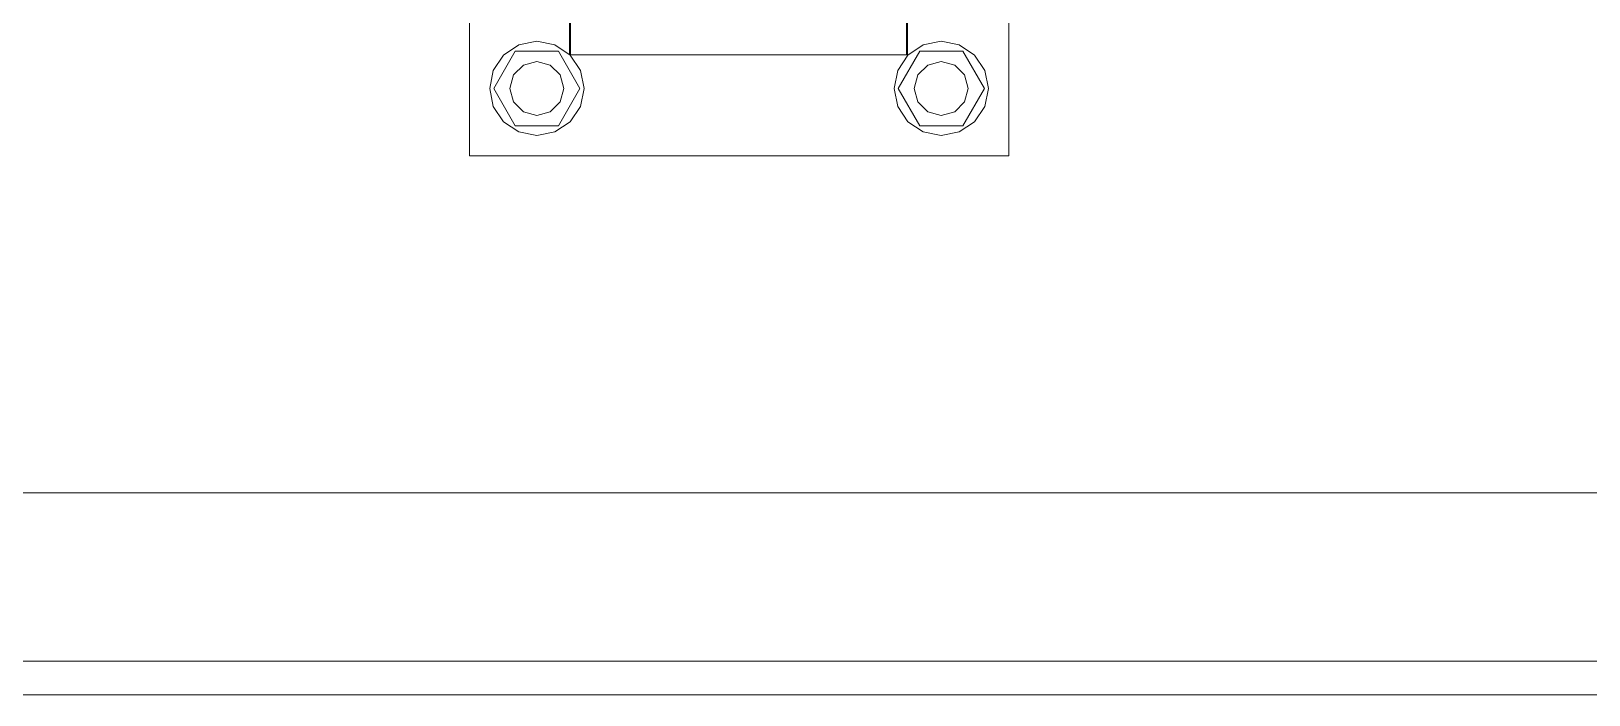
# Model space of a CAD drawing. Header units: millimetres. Extents: x -2500 to 58855, y -53268 to 6837.
# Drawn here: x 2704 to 3166.2, y -18670 to -18473 of the extents above; entities that cross this region are included whole.
import ezdxf

# ---------------------------------------------------------------- set-up
doc = ezdxf.new("R2010")
doc.units = ezdxf.units.MM
doc.layers.add('superior_C01', color=7, linetype='Continuous', lineweight=0)
doc.layers.add('superior_tolva', color=7, linetype='Continuous', lineweight=0)

msp = doc.modelspace()

# ---------------------------------------------------------------- linework, layer by layer
at = {"layer": 'superior_C01'}
for p, q in [((2834.042, -18510), (2834.042, -18350)), ((2994.042, -18350), (2994.042, -18510)), ((2863.722, -18480), (2863.722, -18380)), ((2864.042, -18480), (2864.042, -18380)), ((2963.722, -18380), (2963.722, -18480)), ((2964.042, -18380), (2964.042, -18480)), ((2844.143, -18480.101), (2848.685, -18477.066)), ((2848.685, -18477.066), (2854.042, -18476)), ((2854.042, -18476), (2859.4, -18477.066)), ((2859.4, -18477.066), (2863.942, -18480.101)), ((2964.143, -18480.101), (2968.685, -18477.066)), ((2968.685, -18477.066), (2974.042, -18476)), ((2974.042, -18476), (2979.4, -18477.066)), ((2979.4, -18477.066), (2983.942, -18480.101)), ((2841.108, -18484.642), (2844.143, -18480.101)), ((2841.242, -18490), (2847.642, -18478.915)), ((2847.114, -18486), (2850.042, -18483.072)), ((2847.642, -18478.915), (2860.442, -18478.915)), ((2850.042, -18483.072), (2854.042, -18482)), ((2854.042, -18482), (2858.042, -18483.072)), ((2858.042, -18483.072), (2860.97, -18486)), ((2860.442, -18478.915), (2866.842, -18490)), ((2963.722, -18480), (2863.722, -18480)), ((2863.942, -18480.101), (2866.976, -18484.642)), ((2964.042, -18480), (2864.042, -18480)), ((2961.108, -18484.642), (2964.143, -18480.101)), ((2961.242, -18490), (2967.642, -18478.915)), ((2967.114, -18486), (2970.042, -18483.072)), ((2967.642, -18478.915), (2980.442, -18478.915)), ((2970.042, -18483.072), (2974.042, -18482)), ((2974.042, -18482), (2978.042, -18483.072)), ((2978.042, -18483.072), (2980.97, -18486)), ((2980.442, -18478.915), (2986.842, -18490)), ((2983.942, -18480.101), (2986.976, -18484.642)), ((2840.042, -18490), (2841.108, -18484.642)), ((2846.042, -18490), (2847.114, -18486)), ((2860.97, -18486), (2862.042, -18490)), ((2866.976, -18484.642), (2868.042, -18490)), ((2960.042, -18490), (2961.108, -18484.642)), ((2966.042, -18490), (2967.114, -18486)), ((2980.97, -18486), (2982.042, -18490)), ((2986.976, -18484.642), (2988.042, -18490)), ((2841.108, -18495.358), (2840.042, -18490)), ((2847.642, -18501.085), (2841.242, -18490)), ((2847.114, -18494), (2846.042, -18490)), ((2866.842, -18490), (2860.442, -18501.085)), ((2862.042, -18490), (2860.97, -18494)), ((2868.042, -18490), (2866.976, -18495.358)), ((2961.108, -18495.358), (2960.042, -18490)), ((2967.642, -18501.085), (2961.242, -18490)), ((2967.114, -18494), (2966.042, -18490)), ((2986.842, -18490), (2980.442, -18501.085)), ((2982.042, -18490), (2980.97, -18494)), ((2988.042, -18490), (2986.976, -18495.358)), ((2844.143, -18499.899), (2841.108, -18495.358)), ((2850.042, -18496.928), (2847.114, -18494)), ((2854.042, -18498), (2850.042, -18496.928)), ((2858.042, -18496.928), (2854.042, -18498)), ((2860.97, -18494), (2858.042, -18496.928)), ((2866.976, -18495.358), (2863.942, -18499.899)), ((2964.143, -18499.899), (2961.108, -18495.358)), ((2970.042, -18496.928), (2967.114, -18494)), ((2974.042, -18498), (2970.042, -18496.928)), ((2978.042, -18496.928), (2974.042, -18498)), ((2980.97, -18494), (2978.042, -18496.928)), ((2986.976, -18495.358), (2983.942, -18499.899)), ((2848.685, -18502.934), (2844.143, -18499.899)), ((2860.442, -18501.085), (2847.642, -18501.085)), ((2863.942, -18499.899), (2859.4, -18502.934)), ((2968.685, -18502.934), (2964.143, -18499.899)), ((2980.442, -18501.085), (2967.642, -18501.085)), ((2983.942, -18499.899), (2979.4, -18502.934)), ((2854.042, -18504), (2848.685, -18502.934)), ((2859.4, -18502.934), (2854.042, -18504)), ((2974.042, -18504), (2968.685, -18502.934)), ((2979.4, -18502.934), (2974.042, -18504)), ((2994.042, -18510), (2834.042, -18510))]:
    msp.add_line(p, q, dxfattribs=at)
at = {"layer": 'superior_tolva'}
for p, q in [((1634.2, -18610), (3614.2, -18610)), ((3324.2, -18660), (2524.2, -18660)), ((1634.2, -18670), (3614.2, -18670))]:
    msp.add_line(p, q, dxfattribs=at)

doc.saveas('drawing.dxf')
